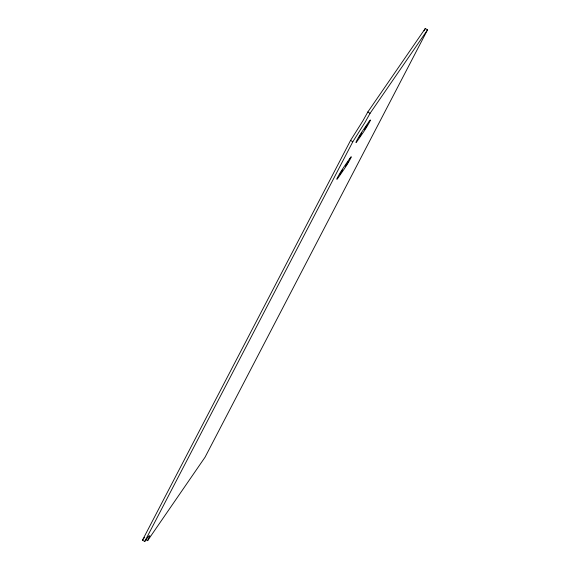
<?xml version="1.0" encoding="UTF-8"?>
<svg xmlns="http://www.w3.org/2000/svg" width="570" height="570" viewBox="0 0 570 570"><rect width="100%" height="100%" fill="white"/><g stroke="black" fill="none" stroke-linecap="round" stroke-linejoin="round"><path stroke-width="0.85" d="M147.609 540.666L149.846 535.729L148.791 536.035L144.716 541.5L142.486 540.132L350.579 140.398L362.891 120.826L367.835 111.969L425.284 28.5L427.514 29.868L205.058 457.197L147.609 540.666L145.379 539.298M144.716 541.5L352.809 141.759L365.121 122.194L370.058 113.33L427.514 29.868M424.051 30.873L425.284 28.5M359.043 137.527L361.758 133.059M364.643 129.397L367.351 124.93M339.891 174.32L342.606 169.853M345.491 166.191L348.199 161.723M142.486 540.132L144.524 537.403M365.769 127.231L366.225 127.103M360.176 135.361L360.625 135.233M346.617 164.025L347.073 163.889M341.024 172.154L341.473 172.019M367.835 111.969L370.058 113.33M350.579 140.398L352.809 141.759M368.591 122.187L362.997 130.316A8.507 0.52 -58.5 0 0 356.763 140.576A8.507 0.52 -58.5 0 0 357.81 140.277L363.404 132.147A8.507 0.52 -58.5 0 0 369.631 121.88A8.507 0.52 -58.5 0 0 368.591 122.187M349.439 158.973L343.845 167.103A8.507 0.52 -58.5 0 0 337.611 177.37A8.507 0.52 -58.5 0 0 338.651 177.071L344.252 168.941A8.507 0.52 -58.5 0 0 350.479 158.674A8.507 0.52 -58.5 0 0 349.439 158.973"/></g></svg>
